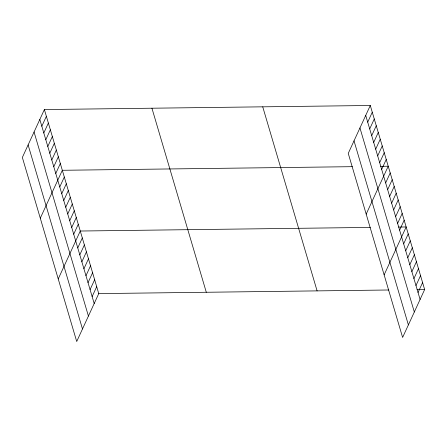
<?xml version="1.0" encoding="UTF-8"?>
<svg xmlns="http://www.w3.org/2000/svg" width="447" height="447" viewBox="0 0 447 447"><rect width="100%" height="100%" fill="white"/><g stroke="black" fill="none" stroke-linecap="round" stroke-linejoin="round"><path stroke-width="0.67" d="M44.382 109.554L22.35 157.456L76.716 341.514L98.753 293.606L44.382 109.554L370.284 105.486L424.65 289.544L402.618 337.446L348.247 153.394L370.284 105.486M41.817 126.222L46.376 116.298M43.806 132.966L48.371 123.048M45.801 139.715L50.366 129.798M47.795 146.465L52.355 136.547M49.79 153.215L54.35 143.297M51.785 159.965L56.344 150.047M53.774 166.714L58.339 156.791M55.769 173.458L60.334 163.541M40.291 218.197L62.323 170.29L352.376 166.675M59.758 186.958L64.318 177.04M61.747 193.707L66.312 183.79M63.742 200.457L68.307 190.534M65.737 207.201L70.302 197.283M67.732 213.951L72.291 204.033M69.726 220.701L74.286 210.783M71.716 227.45L76.281 217.533M73.71 234.2L78.275 224.282M58.233 278.934L80.264 231.026L370.317 227.411M77.761 247.901L82.321 237.983M79.812 254.851L84.377 244.934M81.868 261.808L86.427 251.89M83.919 268.759L88.484 258.841M85.975 275.715L90.534 265.792M88.025 282.666L92.59 272.748M90.082 289.617L94.647 279.699M92.138 296.573L96.697 286.656M367.713 122.154L372.273 112.236M369.708 128.904L374.268 118.986M371.697 135.653L376.262 125.736M373.692 142.403L378.257 132.485M375.687 149.153L380.252 139.229M377.681 155.897L382.241 145.979M379.676 162.647L384.236 152.729M381.665 169.396L386.23 159.478M366.188 214.13L388.225 166.228L380.637 166.323M385.655 182.896L390.214 172.978M387.65 189.645L392.209 179.722M389.644 196.389L394.204 186.472M391.633 203.139L396.198 193.221M393.628 209.889L398.193 199.971M395.623 216.639L400.182 206.721M397.618 223.388L402.177 213.465M399.607 230.132L404.172 220.215M384.129 274.871L406.167 226.964L398.579 227.059M403.658 243.838L408.217 233.915M405.708 250.789L410.273 240.872M407.765 257.74L412.324 247.822M409.821 264.697L414.38 254.779M411.871 271.647L416.436 261.73M413.928 278.604L418.487 268.686M415.978 285.555L420.543 275.637M418.034 292.511L422.594 282.588M98.753 293.606L388.801 289.991M417.068 289.639L424.65 289.544M365.719 115.41L420.091 299.462M359.952 127.943L414.324 311.995M354.013 140.855L408.385 324.913M262.735 106.827L317.102 290.885M151.93 108.213L206.296 292.265M39.822 119.472L94.188 303.524M34.056 132.005L88.422 316.063M28.116 144.923L82.483 328.975"/></g></svg>
